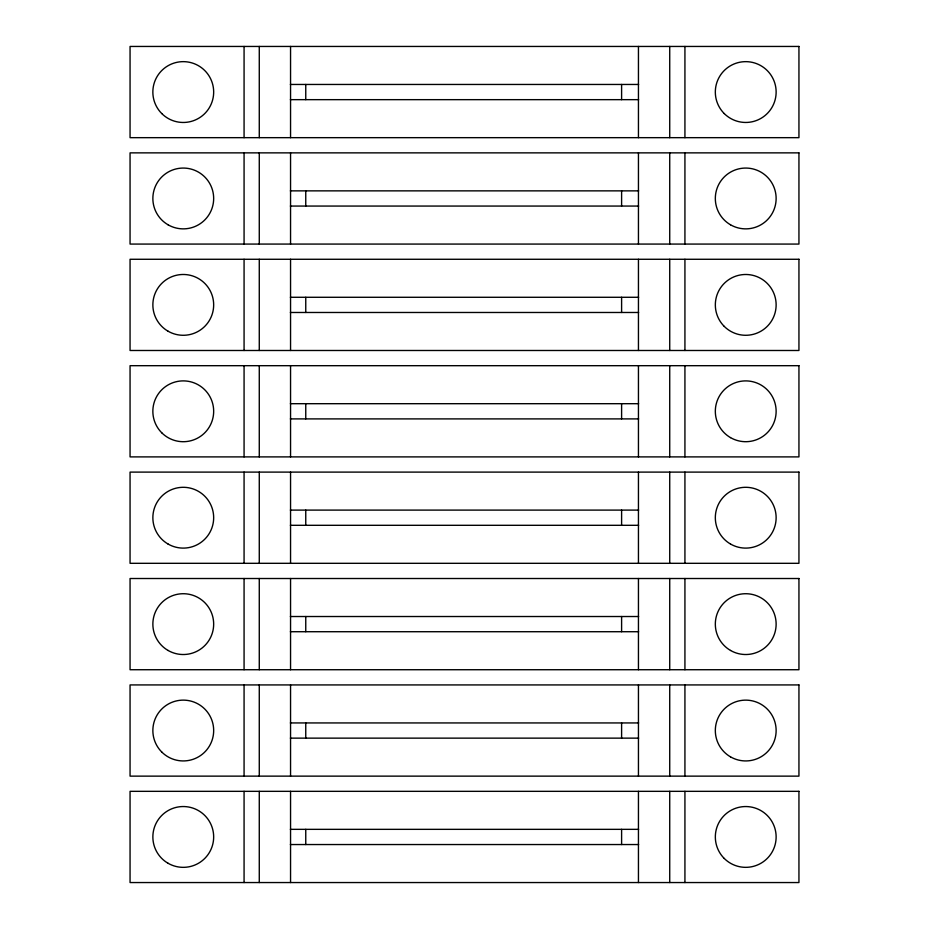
<?xml version="1.0" encoding="UTF-8"?>
<svg xmlns="http://www.w3.org/2000/svg" width="929" height="929" viewBox="0 0 929 929"><rect width="100%" height="100%" fill="white"/><g stroke="black" fill="none" stroke-linecap="round" stroke-linejoin="round"><path stroke-width="1.39" d="M290.371 84.458L638.629 84.458M290.371 99.658L638.629 99.658M290.371 190.863L638.629 190.863M290.371 206.064L638.629 206.064M290.371 297.28L638.629 297.28M290.371 312.481L638.629 312.481M290.371 403.697L638.629 403.697M290.371 418.898L638.629 418.898M290.371 510.102L638.629 510.102M290.371 525.303L638.629 525.303M290.371 616.519L638.629 616.519M290.371 631.72L638.629 631.72M290.371 722.936L638.629 722.936M290.371 738.137L638.629 738.137M290.371 829.342L638.629 829.342M290.371 844.542L638.629 844.542M684.928 46.45L684.928 137.666M684.928 152.867L684.928 244.072M684.928 259.272L684.928 350.488M684.928 365.689L684.928 456.894M684.928 472.106L684.928 563.311M684.928 578.512L684.928 669.728M684.928 684.928L684.928 776.133M684.928 791.334L684.928 882.55M669.728 46.45L669.728 137.666M669.728 152.867L669.728 244.072M669.728 259.272L669.728 350.488M669.728 365.689L669.728 456.894M669.728 472.106L669.728 563.311M669.728 578.512L669.728 669.728M669.728 684.928L669.728 776.133M669.728 791.334L669.728 882.55M638.444 46.45L638.444 137.666M638.444 152.867L638.444 244.072M638.444 259.272L638.444 350.488M638.444 365.689L638.444 456.894M638.444 472.106L638.444 563.311M638.444 578.512L638.444 669.728M638.444 684.928L638.444 776.133M638.444 791.334L638.444 882.55M621.606 84.458L621.606 99.658M621.606 190.863L621.606 206.064M621.606 297.28L621.606 312.481M621.606 403.697L621.606 418.898M621.606 510.102L621.606 525.303M621.606 616.519L621.606 631.72M621.606 722.936L621.606 738.137M621.606 829.342L621.606 844.542M305.757 84.458L305.757 99.658M305.757 190.863L305.757 206.064M305.757 297.28L305.757 312.481M305.757 403.697L305.757 418.898M305.757 510.102L305.757 525.303M305.757 616.519L305.757 631.72M305.757 722.936L305.757 738.137M305.757 829.342L305.757 844.542M290.556 46.45L290.556 137.666M290.556 152.867L290.556 244.072M290.556 259.272L290.556 350.488M290.556 365.689L290.556 456.894M290.556 472.106L290.556 563.311M290.556 578.512L290.556 669.728M290.556 684.928L290.556 776.133M290.556 791.334L290.556 882.55M259.272 46.45L259.272 137.666M259.272 152.867L259.272 244.072M259.272 259.272L259.272 350.488M259.272 365.689L259.272 456.894M259.272 472.106L259.272 563.311M259.272 578.512L259.272 669.728M259.272 684.928L259.272 776.133M259.272 791.334L259.272 882.55M244.072 46.45L244.072 137.666M244.072 152.867L244.072 244.072M244.072 259.272L244.072 350.488M244.072 365.689L244.072 456.894M244.072 472.106L244.072 563.311M244.072 578.512L244.072 669.728M244.072 684.928L244.072 776.133M244.072 791.334L244.072 882.55M798.94 46.45L130.06 46.45L130.06 137.666L798.94 137.666L798.94 46.45M798.94 152.867L130.06 152.867L130.06 244.072L798.94 244.072L798.94 152.867M798.94 259.272L130.06 259.272L130.06 350.488L798.94 350.488L798.94 259.272M798.94 365.689L130.06 365.689L130.06 456.894L798.94 456.894L798.94 365.689M798.94 472.106L130.06 472.106L130.06 563.311L798.94 563.311L798.94 472.106M798.94 578.512L130.06 578.512L130.06 669.728L798.94 669.728L798.94 578.512M798.94 684.928L130.06 684.928L130.06 776.133L798.94 776.133L798.94 684.928M798.94 791.334L130.06 791.334L130.06 882.55L798.94 882.55L798.94 791.334M161.762 113.559A30.402 30.402 0 0 0 212.636 99.926A30.402 30.402 0 0 0 175.395 62.684A30.402 30.402 0 0 0 161.762 113.559M724.237 113.559A30.402 30.402 0 0 0 775.1 99.926A30.402 30.402 0 0 0 737.87 62.684A30.402 30.402 0 0 0 724.237 113.559M168.068 224.795A30.402 30.402 0 0 0 213.67 198.469A30.402 30.402 0 0 0 168.068 172.132A30.402 30.402 0 0 0 168.068 224.795M730.531 224.795A30.402 30.402 0 0 0 776.133 198.469A30.402 30.402 0 0 0 730.531 172.132A30.402 30.402 0 0 0 730.531 224.795M168.068 331.212A30.402 30.402 0 0 0 213.67 304.886A30.402 30.402 0 0 0 168.068 278.549A30.402 30.402 0 0 0 168.068 331.212M724.237 326.381A30.402 30.402 0 0 0 775.1 312.748A30.402 30.402 0 0 0 737.87 275.518A30.402 30.402 0 0 0 724.237 326.381M161.762 432.798A30.402 30.402 0 0 0 212.636 419.165A30.402 30.402 0 0 0 175.395 381.924A30.402 30.402 0 0 0 161.762 432.798M730.531 437.629A30.402 30.402 0 0 0 776.133 411.292A30.402 30.402 0 0 0 730.531 384.966A30.402 30.402 0 0 0 730.531 437.629M168.068 544.034A30.402 30.402 0 0 0 213.67 517.708A30.402 30.402 0 0 0 168.068 491.371A30.402 30.402 0 0 0 168.068 544.034M730.531 544.034A30.402 30.402 0 0 0 776.133 517.708A30.402 30.402 0 0 0 730.531 491.371A30.402 30.402 0 0 0 730.531 544.034M168.068 650.451A30.402 30.402 0 0 0 213.67 624.114A30.402 30.402 0 0 0 168.068 597.788A30.402 30.402 0 0 0 168.068 650.451M730.531 650.451A30.402 30.402 0 0 0 776.133 624.114A30.402 30.402 0 0 0 730.531 597.788A30.402 30.402 0 0 0 730.531 650.451M161.762 752.025A30.402 30.402 0 0 0 212.636 738.404A30.402 30.402 0 0 0 175.395 701.163A30.402 30.402 0 0 0 161.762 752.025M730.531 756.868A30.402 30.402 0 0 0 776.133 730.531A30.402 30.402 0 0 0 730.531 704.205A30.402 30.402 0 0 0 730.531 756.868M168.068 863.273A30.402 30.402 0 0 0 213.67 836.948A30.402 30.402 0 0 0 168.068 810.611A30.402 30.402 0 0 0 168.068 863.273M724.237 858.442A30.402 30.402 0 0 0 775.1 844.809A30.402 30.402 0 0 0 737.87 807.58A30.402 30.402 0 0 0 724.237 858.442"/></g></svg>
